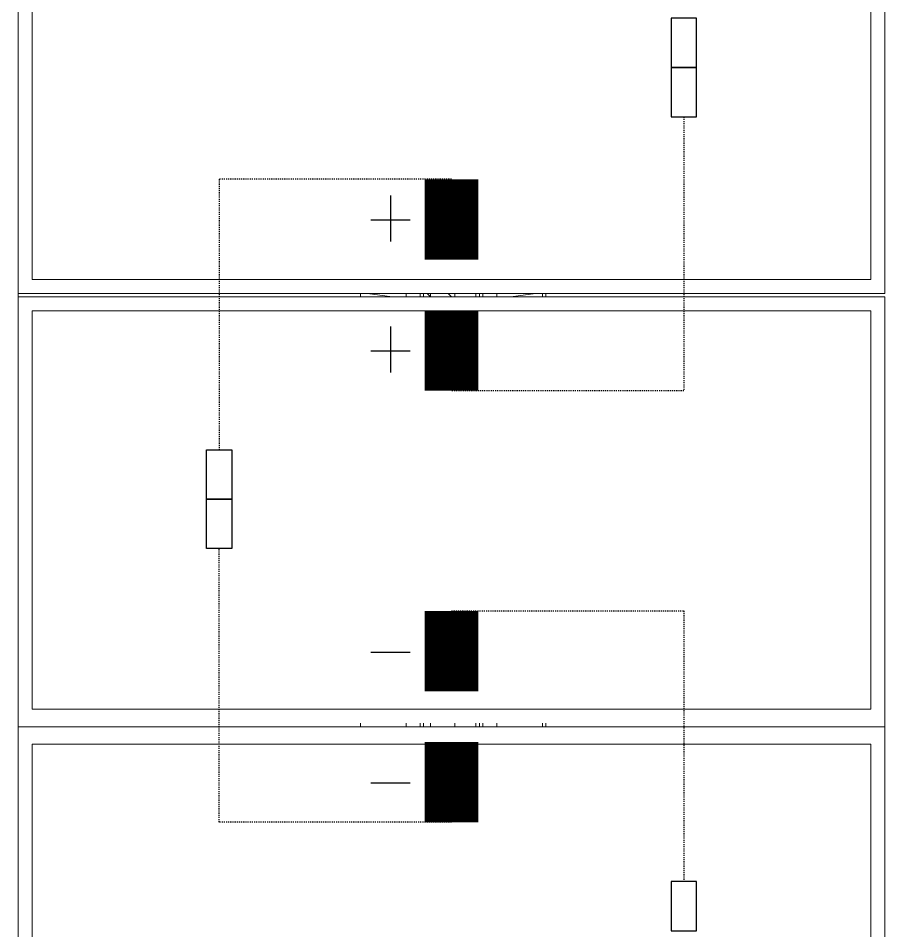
# Model space of a CAD drawing. Header units: feet. Extents: x -13743 to 68376, y -48 to 67763.
# Drawn here: x 6884.6 to 6964.9, y 64496.5 to 64581 of the extents above; entities that cross this region are included whole.
import ezdxf

# ---------------------------------------------------------------- set-up
doc = ezdxf.new("R2010")
doc.units = ezdxf.units.FT
doc.header["$MEASUREMENT"] = 0
doc.linetypes.add('HIDDEN', pattern=[0.375, 0.25, -0.125])
for name, color, linetype in [('E-HARN-COMP', 8, 'Continuous'), ('E-TRNK-CABL-NEG', 6, 'HIDDEN'), ('E-TRUNK-CABLE-POS', 6, 'HIDDEN'), ('Polarity-Text', 7, 'Continuous')]:
    doc.layers.add(name, color=color, linetype=linetype)

# ---------------------------------------------------------------- blocks, each defined once
blk = doc.blocks.new('A$C47dfd34d')
at = {"lineweight": 5}
for points in [[(4.0715, 0.41332), (2.21824, 0.41332)], [(3.2482, 0.23499), (3.2482, 0.24666), (3.2482, 0.24332)], [(3.45319, 0.23499), (3.45486, 0.24666), (3.45486, 0.24332)], [(3.2482, 0.22832), (3.24987, 0.22832)], [(3.45319, 0.22832), (3.45486, 0.22832)], [(3.2482, 0.22166), (3.24987, 0.22166)], [(3.2482, 0.21999), (3.24987, 0.21999)], [(3.2482, 0.21832), (3.2482, 0.21666), (3.24987, 0.21666)], [(3.45486, 0.22166), (3.45319, 0.22166)], [(3.45319, 0.21999), (3.45486, 0.21999)], [(3.45486, 0.21666), (3.45319, 0.21666), (3.45486, 0.21832)], [(3.2482, 0.20666), (3.2482, 0.20832)], [(3.2482, 0.20499), (3.24987, 0.20499)], [(3.45319, 0.20666), (3.45486, 0.20832)], [(3.45486, 0.20499), (3.45319, 0.20499)], [(3.2482, 0.19499), (3.24987, 0.19499)], [(3.2482, 0.19333), (3.24987, 0.19333)], [(3.2482, 0.19166), (3.24987, 0.19166)], [(3.45319, 0.19499), (3.45486, 0.19499)], [(3.45486, 0.19333), (3.45319, 0.19333)], [(3.45319, 0.19166), (3.45486, 0.19166)], [(3.2482, 0.18499), (3.24987, 0.18499)], [(3.45486, 0.18499), (3.45319, 0.18499)], [(3.2482, 0.16999), (3.2482, 0.16666), (3.2482, 0.17833)], [(3.45486, 0.16999), (3.45486, 0.16666), (3.45319, 0.17833)], [(3.2482, 0.16666), (3.2482, 0.16666)], [(3.45486, 0.16666), (3.45486, 0.16666)], [(3.2482, 0.16333), (3.24987, 0.16333)], [(3.2482, 0.16166), (3.24987, 0.16166)], [(3.45319, 0.16333), (3.45486, 0.16333)], [(3.45319, 0.16166), (3.45486, 0.16166)]]:
    blk.add_lwpolyline(points, dxfattribs=at)
for points in [[(3.04321, 0.41332), (3.2482, 0.41332), (3.2482, 0), (3.04321, 0)], [(3.2482, 0), (3.45319, 0), (3.45319, 0.41332), (3.2482, 0.41332)], [(3.45486, 0.41332), (3.45486, 0), (3.65985, 0), (3.65985, 0.41332)], [(3.04988, 0.40665), (3.04988, 0.00667), (3.23987, 0.00667), (3.23987, 0.40665)], [(3.25653, 0.00667), (3.44653, 0.00667), (3.44653, 0.40665), (3.25653, 0.40665)], [(3.65318, 0.40665), (3.65318, 0.00667), (3.46153, 0.00667), (3.46153, 0.40665)], [(3.24987, 0.24999), (3.2482, 0.24999)], [(3.45486, 0.24999), (3.45319, 0.24999)]]:
    blk.add_lwpolyline(points, close=True, dxfattribs=at)

msp = doc.modelspace()

# ---------------------------------------------------------------- linework, layer by layer
at = {"layer": 'E-HARN-COMP'}
for points in [[(6947.459, 64581.017), (6945.134, 64581.017), (6945.134, 64576.453), (6947.459, 64576.453)], [(6947.459, 64576.453), (6945.134, 64576.453), (6945.134, 64571.889), (6947.459, 64571.889)], [(6902.064, 64541.013), (6904.389, 64541.013), (6904.389, 64536.45), (6902.064, 64536.45)], [(6902.064, 64536.45), (6904.389, 64536.45), (6904.389, 64531.886), (6902.064, 64531.886)], [(6947.459, 64501.017), (6945.134, 64501.017), (6945.134, 64496.453), (6947.459, 64496.453)]]:
    msp.add_lwpolyline(points, close=True, dxfattribs=at)
at = {"layer": 'E-HARN-COMP', "const_width": 5}
for points in [[(6924.761, 64566.091), (6924.761, 64558.636)], [(6924.761, 64546.494), (6924.761, 64553.948)], [(6924.761, 64526.087), (6924.761, 64518.633)], [(6924.761, 64506.497), (6924.761, 64513.952)]]:
    msp.add_lwpolyline(points, dxfattribs=at)
at = {"layer": 'E-TRNK-CABL-NEG', "ltscale": 0.1}
for points in [[(6924.761, 64506.503), (6903.226, 64506.503), (6903.226, 64531.891)], [(6924.761, 64526.087), (6946.297, 64526.087), (6946.297, 64501.017)]]:
    msp.add_lwpolyline(points, dxfattribs=at)
at = {"layer": 'E-TRUNK-CABLE-POS', "ltscale": 0.1}
for points in [[(6946.297, 64571.889), (6946.297, 64546.499), (6924.761, 64546.499)], [(6924.761, 64566.091), (6903.226, 64566.091), (6903.226, 64541.019)]]:
    msp.add_lwpolyline(points, dxfattribs=at)
at = {"layer": 'Polarity-Text'}
for p, q in [((6919.106, 64564.603), (6919.106, 64560.328)), ((6917.296, 64562.327), (6920.916, 64562.327)), ((6919.106, 64552.46), (6919.106, 64548.185)), ((6917.296, 64550.184), (6920.916, 64550.184)), ((6917.296, 64522.283), (6920.916, 64522.283)), ((6917.296, 64510.147), (6920.916, 64510.147))]:
    msp.add_line(p, q, dxfattribs=at)

# ---------------------------------------------------------------- block references
at = {"xscale": 194.318304, "yscale": 194.318304, "zscale": 194.318304, "rotation": 90}
msp.add_blockref('A$C47dfd34d', (6964.919, 63884.172), dxfattribs=at)

doc.saveas('drawing.dxf')
